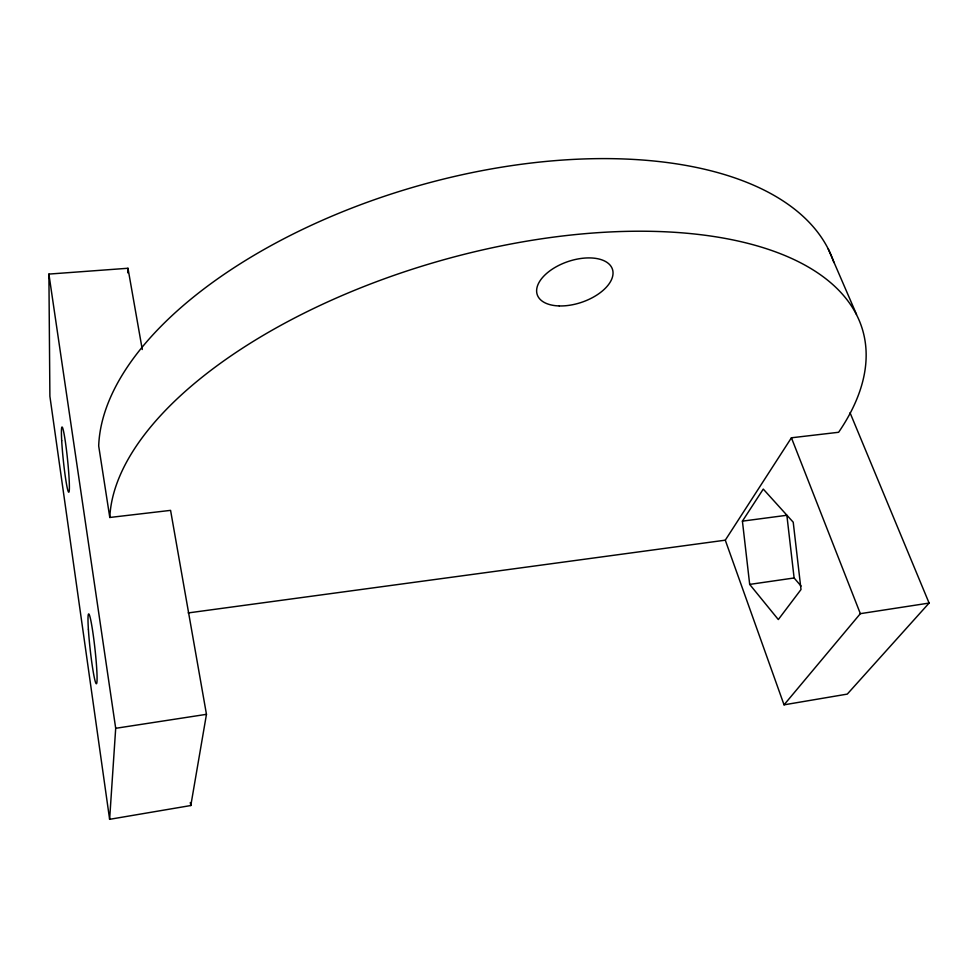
<?xml version="1.0" encoding="UTF-8"?>
<svg xmlns="http://www.w3.org/2000/svg" width="978" height="978" viewBox="0 0 978 978"><rect width="100%" height="100%" fill="white"/><g stroke="black" fill="none" stroke-linecap="round" stroke-linejoin="round"><path stroke-width="1.47" d="M127.739 272.813L127.971 268.265L48.9 274.084L49.89 396.286L109.622 819.319L190.808 805.53L206.468 714.331L170.575 510.369L109.793 517.472L98.692 445.98A381.224 192.898 -16.1 0 1 441.677 179.536A381.224 192.898 -16.1 0 1 833.904 262.52M109.622 819.319L115.697 728.304L48.9 274.084M188.167 612.937L725.285 540.174L791.422 437.789L838.623 432.276A390.173 184.023 -16.1 0 0 564.722 235.735A390.173 184.023 -16.1 0 0 109.793 517.472M742.412 521.14L763.268 489.086L793.219 522.203L801.006 589.526L778.317 619.551L749.686 584.404L742.412 521.14L786.862 515.272L794.112 577.974L801.055 586.054M725.285 540.174L784.038 704.832L860.347 613.658L929.1 603.071L850.053 412.777M929.1 603.071L847.29 694.099L784.038 704.832M115.697 728.304L206.468 714.331M749.686 584.404L794.112 577.974M828.232 248.974L856.508 314.39M791.422 437.789L860.347 613.658M127.971 268.265L142.275 349.513M190.307 802.535L190.808 805.53M559.294 305.943A39.707 21.492 -18.8 0 0 612.827 270.747A39.707 21.492 -18.8 0 0 552.35 269.109A39.707 21.492 -18.8 0 0 559.294 305.943M61.7 440.675A32.739 2.139 84.1 0 0 68.533 492.056A32.739 2.139 84.1 0 0 65.978 446.188A32.739 2.139 84.1 0 0 61.7 440.675M88.375 629.233A35.061 2.408 83.7 0 0 96.199 683.671A35.061 2.408 83.7 0 0 93.081 633.878A35.061 2.408 83.7 0 0 88.375 629.233"/></g></svg>
